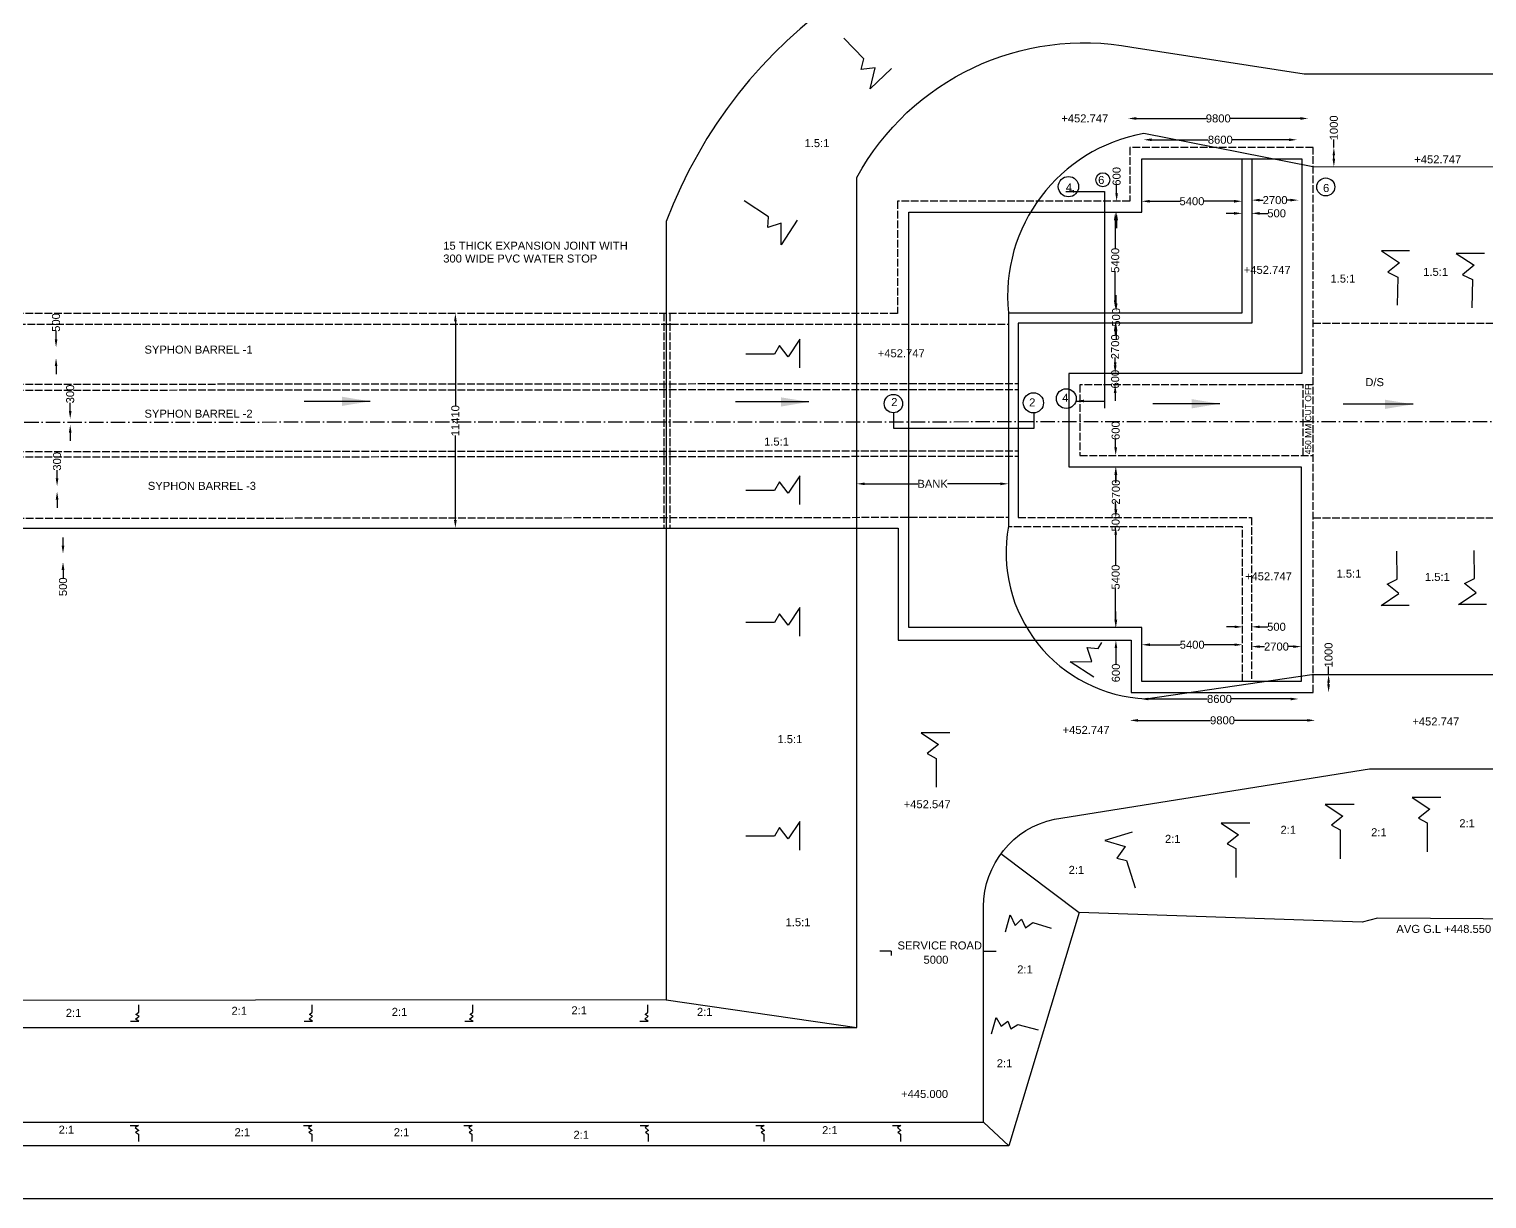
# Model space of a CAD drawing. Header units: millimetres. Extents: x 5124 to 2118060, y 2311 to 45645147.
# Drawn here: x 2090553 to 2108764, y 45621787 to 45636395 of the extents above; entities that cross this region are included whole.
import ezdxf

# ---------------------------------------------------------------- set-up
doc = ezdxf.new("R2010")
doc.units = ezdxf.units.MM
doc.header["$MEASUREMENT"] = 0
doc.linetypes.add('ACAD_ISO02W100', pattern=[15, 12, -3])
doc.linetypes.add('ACAD_ISO10W100', pattern=[18, 12, -3, 0, -3])
for name, color, linetype in [('DIMENSIONS', 7, 'Continuous'), ('DRAWING', 2, 'Continuous'), ('TEXT', 7, 'Continuous')]:
    doc.layers.add(name, color=color, linetype=linetype)
doc.styles.get("Standard").update_dxf_attribs({"font": 'arial.ttf', "height": 100})
doc.dimstyles.get("Standard").update_dxf_attribs({"dimtxt": 100, "dimasz": 100, "dimexe": 0.18, "dimexo": 0.0625, "dimgap": 0.09, "dimtad": 0, "dimdec": 0, "dimzin": 0, "dimdsep": 46, "dimtxsty": 'Standard', "dimcen": 0.09, "dimse1": 1, "dimse2": 1, "dimadec": 0, "dimazin": 0, "dimtfac": 1, "dimtdec": 0, "dimtofl": 0, "dimtmove": 0, "dimatfit": 3, "dimfxl": 1, "dimtolj": 1, "dimtzin": 0, "dimarcsym": 0})

# ---------------------------------------------------------------- blocks, each defined once
blk = doc.blocks.new('*D152')
at = {"layer": 'Defpoints', "color": 0, "transparency": 16777216}
for p in [(2090889, 45632422), (2090889, 45632422), (2090889, 45632287)]:
    blk.add_point(p, dxfattribs=at)
at = {"layer": 'DIMENSIONS', "color": 0, "lineweight": -2, "transparency": 16777216}
for p, q in [((2090889, 45632522), (2090889, 45632622)), ((2090889, 45632187), (2090889, 45632087))]:
    blk.add_line(p, q, dxfattribs=at)
at = {"layer": 'DIMENSIONS', "color": 0, "transparency": 16777216}
for points in [[(2090873, 45632522), (2090906, 45632522), (2090889, 45632422)], [(2090873, 45632187), (2090906, 45632187), (2090889, 45632287)]]:
    blk.add_solid(points, dxfattribs=at)
at = {"layer": 'DIMENSIONS', "color": 0, "transparency": 16777216, "insert": (2090889, 45632732), "char_height": 100, "attachment_point": 5, "rotation": 90}
blk.add_mtext('\\A1;500', dxfattribs=at)
blk = doc.blocks.new('*D153')
at = {"layer": 'Defpoints', "color": 0, "transparency": 16777216}
for p in [(2090890, 45631528), (2090890, 45631454), (2091066, 45631528)]:
    blk.add_point(p, dxfattribs=at)
at = {"layer": 'DIMENSIONS', "color": 0, "lineweight": -2, "transparency": 16777216}
for p, q in [((2091066, 45631628), (2091066, 45631728)), ((2091066, 45631354), (2091066, 45631254))]:
    blk.add_line(p, q, dxfattribs=at)
at = {"layer": 'DIMENSIONS', "color": 0, "transparency": 16777216}
for points in [[(2091049, 45631628), (2091083, 45631628), (2091066, 45631528)], [(2091049, 45631354), (2091083, 45631354), (2091066, 45631454)]]:
    blk.add_solid(points, dxfattribs=at)
at = {"layer": 'DIMENSIONS', "color": 0, "transparency": 16777216, "insert": (2091066, 45631839), "char_height": 100, "attachment_point": 5, "rotation": 90}
blk.add_mtext('\\A1;300', dxfattribs=at)
blk = doc.blocks.new('*D154')
at = {"layer": 'Defpoints', "color": 0, "transparency": 16777216}
for p in [(2090902, 45630687), (2090902, 45630687), (2090902, 45630619)]:
    blk.add_point(p, dxfattribs=at)
at = {"layer": 'DIMENSIONS', "color": 0, "lineweight": -2, "transparency": 16777216}
for p, q in [((2090902, 45630787), (2090902, 45630887)), ((2090902, 45630519), (2090902, 45630419))]:
    blk.add_line(p, q, dxfattribs=at)
at = {"layer": 'DIMENSIONS', "color": 0, "transparency": 16777216}
for points in [[(2090885, 45630787), (2090919, 45630787), (2090902, 45630687)], [(2090885, 45630519), (2090919, 45630519), (2090902, 45630619)]]:
    blk.add_solid(points, dxfattribs=at)
at = {"layer": 'DIMENSIONS', "color": 0, "transparency": 16777216, "insert": (2090902, 45630998), "char_height": 100, "attachment_point": 5, "rotation": 90}
blk.add_mtext('\\A1;300', dxfattribs=at)
blk = doc.blocks.new('*D155')
at = {"layer": 'Defpoints', "color": 0, "transparency": 16777216}
for p in [(2090976, 45629846), (2090976, 45629742), (2090976, 45629742)]:
    blk.add_point(p, dxfattribs=at)
at = {"layer": 'DIMENSIONS', "color": 0, "lineweight": -2, "transparency": 16777216}
for p, q in [((2090976, 45629946), (2090976, 45630046)), ((2090976, 45629642), (2090976, 45629542))]:
    blk.add_line(p, q, dxfattribs=at)
at = {"layer": 'DIMENSIONS', "color": 0, "transparency": 16777216}
for points in [[(2090959, 45629946), (2090993, 45629946), (2090976, 45629846)], [(2090959, 45629642), (2090993, 45629642), (2090976, 45629742)]]:
    blk.add_solid(points, dxfattribs=at)
at = {"layer": 'DIMENSIONS', "color": 0, "transparency": 16777216, "insert": (2090976, 45629431), "char_height": 100, "attachment_point": 5, "rotation": 90}
blk.add_mtext('\\A1;500', dxfattribs=at)
blk = doc.blocks.new('*D159')
at = {"layer": 'Defpoints', "color": 0, "transparency": 16777216}
for p in [(2095878, 45632845), (2095894, 45632845), (2095894, 45630165)]:
    blk.add_point(p, dxfattribs=at)
at = {"layer": 'DIMENSIONS', "color": 0, "lineweight": -2, "transparency": 16777216}
for p, q in [((2095878, 45632745), (2095878, 45631689)), ((2095878, 45630265), (2095878, 45631322))]:
    blk.add_line(p, q, dxfattribs=at)
at = {"layer": 'DIMENSIONS', "color": 0, "transparency": 16777216}
for points in [[(2095861, 45632745), (2095895, 45632745), (2095878, 45632845)], [(2095861, 45630265), (2095895, 45630265), (2095878, 45630165)]]:
    blk.add_solid(points, dxfattribs=at)
at = {"layer": 'DIMENSIONS', "color": 0, "transparency": 16777216, "insert": (2095878, 45631505), "char_height": 100, "attachment_point": 5, "rotation": 90}
blk.add_mtext('\\A1;11410', dxfattribs=at)
blk = doc.blocks.new('*D183')
at = {"layer": 'Defpoints', "color": 0, "transparency": 16777216}
for p in [(2104454, 45628707), (2105712, 45628707), (2105712, 45628707)]:
    blk.add_point(p, dxfattribs=at)
at = {"layer": 'DIMENSIONS', "color": 0, "lineweight": -2, "transparency": 16777216}
for p, q in [((2104554, 45628707), (2104934, 45628707)), ((2105612, 45628707), (2105232, 45628707))]:
    blk.add_line(p, q, dxfattribs=at)
at = {"layer": 'DIMENSIONS', "color": 0, "transparency": 16777216}
for points in [[(2104554, 45628724), (2104554, 45628691), (2104454, 45628707)], [(2105612, 45628724), (2105612, 45628691), (2105712, 45628707)]]:
    blk.add_solid(points, dxfattribs=at)
at = {"layer": 'DIMENSIONS', "color": 0, "transparency": 16777216, "insert": (2105083, 45628707), "char_height": 100, "attachment_point": 5}
blk.add_mtext('\\A1;5400', dxfattribs=at)
blk = doc.blocks.new('*D184')
at = {"layer": 'Defpoints', "color": 0, "transparency": 16777216}
for p in [(2105712, 45628931), (2105826, 45628931), (2105826, 45628931)]:
    blk.add_point(p, dxfattribs=at)
at = {"layer": 'DIMENSIONS', "color": 0, "lineweight": -2, "transparency": 16777216}
for p, q in [((2105612, 45628931), (2105512, 45628931)), ((2105926, 45628931), (2106026, 45628931))]:
    blk.add_line(p, q, dxfattribs=at)
at = {"layer": 'DIMENSIONS', "color": 0, "transparency": 16777216}
for points in [[(2105612, 45628947), (2105612, 45628914), (2105712, 45628931)], [(2105926, 45628947), (2105926, 45628914), (2105826, 45628931)]]:
    blk.add_solid(points, dxfattribs=at)
at = {"layer": 'DIMENSIONS', "color": 0, "transparency": 16777216, "insert": (2106136, 45628931), "char_height": 100, "attachment_point": 5}
blk.add_mtext('\\A1;500', dxfattribs=at)
blk = doc.blocks.new('*D185')
at = {"layer": 'Defpoints', "color": 0, "transparency": 16777216}
for p in [(2105826, 45628707), (2106446, 45628707), (2106446, 45628684)]:
    blk.add_point(p, dxfattribs=at)
at = {"layer": 'DIMENSIONS', "color": 0, "lineweight": -2, "transparency": 16777216}
for p, q in [((2105926, 45628684), (2105986, 45628684)), ((2106346, 45628684), (2106286, 45628684))]:
    blk.add_line(p, q, dxfattribs=at)
at = {"layer": 'DIMENSIONS', "color": 0, "transparency": 16777216}
for points in [[(2105926, 45628700), (2105926, 45628667), (2105826, 45628684)], [(2106346, 45628700), (2106346, 45628667), (2106446, 45628684)]]:
    blk.add_solid(points, dxfattribs=at)
at = {"layer": 'DIMENSIONS', "color": 0, "transparency": 16777216, "insert": (2106136, 45628684), "char_height": 100, "attachment_point": 5}
blk.add_mtext('\\A1;2700', dxfattribs=at)
blk = doc.blocks.new('*D186')
at = {"layer": 'Defpoints', "color": 0, "transparency": 16777216}
for p in [(2104437, 45627974), (2106412, 45628030), (2106412, 45627974)]:
    blk.add_point(p, dxfattribs=at)
at = {"layer": 'DIMENSIONS', "color": 0, "lineweight": -2, "transparency": 16777216}
for p, q in [((2104537, 45628030), (2105275, 45628030)), ((2106312, 45628030), (2105574, 45628030))]:
    blk.add_line(p, q, dxfattribs=at)
at = {"layer": 'DIMENSIONS', "color": 0, "transparency": 16777216}
for points in [[(2104537, 45628046), (2104537, 45628013), (2104437, 45628030)], [(2106312, 45628046), (2106312, 45628013), (2106412, 45628030)]]:
    blk.add_solid(points, dxfattribs=at)
at = {"layer": 'DIMENSIONS', "color": 0, "transparency": 16777216, "insert": (2105424, 45628030), "char_height": 100, "attachment_point": 5}
blk.add_mtext('\\A1;8600', dxfattribs=at)
blk = doc.blocks.new('*D187')
at = {"layer": 'Defpoints', "color": 0, "transparency": 16777216}
for p in [(2104305, 45627803), (2106620, 45627803), (2106620, 45627763)]:
    blk.add_point(p, dxfattribs=at)
at = {"layer": 'DIMENSIONS', "color": 0, "lineweight": -2, "transparency": 16777216}
for p, q in [((2104405, 45627763), (2105313, 45627763)), ((2106520, 45627763), (2105611, 45627763))]:
    blk.add_line(p, q, dxfattribs=at)
at = {"layer": 'DIMENSIONS', "color": 0, "transparency": 16777216}
for points in [[(2104405, 45627779), (2104405, 45627746), (2104305, 45627763)], [(2106520, 45627779), (2106520, 45627746), (2106620, 45627763)]]:
    blk.add_solid(points, dxfattribs=at)
at = {"layer": 'DIMENSIONS', "color": 0, "transparency": 16777216, "insert": (2105462, 45627763), "char_height": 100, "attachment_point": 5}
blk.add_mtext('\\A1;9800', dxfattribs=at)
blk = doc.blocks.new('*D188')
at = {"layer": 'Defpoints', "color": 0, "transparency": 16777216}
for p in [(2106560, 45628335), (2106787, 45628335), (2106593, 45628112)]:
    blk.add_point(p, dxfattribs=at)
at = {"layer": 'DIMENSIONS', "color": 0, "lineweight": -2, "transparency": 16777216}
for p, q in [((2106787, 45628335), (2106787, 45628435)), ((2106787, 45628212), (2106787, 45628235))]:
    blk.add_line(p, q, dxfattribs=at)
at = {"layer": 'DIMENSIONS', "color": 0, "transparency": 16777216}
for points in [[(2106771, 45628235), (2106804, 45628235), (2106787, 45628335)], [(2106771, 45628212), (2106804, 45628212), (2106787, 45628112)]]:
    blk.add_solid(points, dxfattribs=at)
at = {"layer": 'DIMENSIONS', "color": 0, "transparency": 16777216, "insert": (2106787, 45628579), "char_height": 100, "attachment_point": 5, "rotation": 90}
blk.add_mtext('\\A1;1000', dxfattribs=at)
blk = doc.blocks.new('*D189')
at = {"layer": 'Defpoints', "color": 0, "transparency": 16777216}
for p in [(2104130, 45628922), (2104130, 45628922), (2104130, 45628765)]:
    blk.add_point(p, dxfattribs=at)
at = {"layer": 'DIMENSIONS', "color": 0, "lineweight": -2, "transparency": 16777216}
for p, q in [((2104130, 45629022), (2104130, 45629122)), ((2104130, 45628665), (2104130, 45628465))]:
    blk.add_line(p, q, dxfattribs=at)
at = {"layer": 'DIMENSIONS', "color": 0, "transparency": 16777216}
for points in [[(2104114, 45629022), (2104147, 45629022), (2104130, 45628922)], [(2104114, 45628665), (2104147, 45628665), (2104130, 45628765)]]:
    blk.add_solid(points, dxfattribs=at)
at = {"layer": 'DIMENSIONS', "color": 0, "transparency": 16777216, "insert": (2104130, 45628355), "char_height": 100, "attachment_point": 5, "rotation": 90}
blk.add_mtext('\\A1;600', dxfattribs=at)
blk = doc.blocks.new('*D190')
at = {"layer": 'Defpoints', "color": 0, "transparency": 16777216}
for p in [(2104127, 45630181), (2104130, 45630181), (2104130, 45628922)]:
    blk.add_point(p, dxfattribs=at)
at = {"layer": 'DIMENSIONS', "color": 0, "lineweight": -2, "transparency": 16777216}
for p, q in [((2104127, 45630081), (2104127, 45629701)), ((2104127, 45629022), (2104127, 45629402))]:
    blk.add_line(p, q, dxfattribs=at)
at = {"layer": 'DIMENSIONS', "color": 0, "transparency": 16777216}
for points in [[(2104111, 45630081), (2104144, 45630081), (2104127, 45630181)], [(2104111, 45629022), (2104144, 45629022), (2104127, 45628922)]]:
    blk.add_solid(points, dxfattribs=at)
at = {"layer": 'DIMENSIONS', "color": 0, "transparency": 16777216, "insert": (2104127, 45629552), "char_height": 100, "attachment_point": 5, "rotation": 90}
blk.add_mtext('\\A1;5400', dxfattribs=at)
blk = doc.blocks.new('*D191')
at = {"layer": 'Defpoints', "color": 0, "transparency": 16777216}
for p in [(2104127, 45630298), (2104127, 45630298), (2104127, 45630181)]:
    blk.add_point(p, dxfattribs=at)
at = {"layer": 'DIMENSIONS', "color": 0, "lineweight": -2, "transparency": 16777216}
for p, q in [((2104127, 45630398), (2104127, 45630498)), ((2104127, 45630081), (2104127, 45629981))]:
    blk.add_line(p, q, dxfattribs=at)
at = {"layer": 'DIMENSIONS', "color": 0, "transparency": 16777216}
for points in [[(2104111, 45630398), (2104144, 45630398), (2104127, 45630298)], [(2104111, 45630081), (2104144, 45630081), (2104127, 45630181)]]:
    blk.add_solid(points, dxfattribs=at)
at = {"layer": 'DIMENSIONS', "color": 0, "transparency": 16777216, "insert": (2104127, 45630239), "char_height": 100, "attachment_point": 5, "rotation": 90}
blk.add_mtext('\\A1;500', dxfattribs=at)
blk = doc.blocks.new('*D192')
at = {"layer": 'Defpoints', "color": 0, "transparency": 16777216}
for p in [(2104127, 45630928), (2104130, 45630928), (2104127, 45630298)]:
    blk.add_point(p, dxfattribs=at)
at = {"layer": 'DIMENSIONS', "color": 0, "lineweight": -2, "transparency": 16777216}
for p, q in [((2104130, 45630828), (2104130, 45630763)), ((2104130, 45630398), (2104130, 45630463))]:
    blk.add_line(p, q, dxfattribs=at)
at = {"layer": 'DIMENSIONS', "color": 0, "transparency": 16777216}
for points in [[(2104114, 45630828), (2104147, 45630828), (2104130, 45630928)], [(2104114, 45630398), (2104147, 45630398), (2104130, 45630298)]]:
    blk.add_solid(points, dxfattribs=at)
at = {"layer": 'DIMENSIONS', "color": 0, "transparency": 16777216, "insert": (2104130, 45630613), "char_height": 100, "attachment_point": 5, "rotation": 90}
blk.add_mtext('\\A1;2700', dxfattribs=at)
blk = doc.blocks.new('*D193')
at = {"layer": 'Defpoints', "color": 0, "transparency": 16777216}
for p in [(2104127, 45631071), (2104127, 45631071), (2104127, 45630928)]:
    blk.add_point(p, dxfattribs=at)
at = {"layer": 'DIMENSIONS', "color": 0, "lineweight": -2, "transparency": 16777216}
for p, q in [((2104127, 45631171), (2104127, 45631271)), ((2104127, 45630828), (2104127, 45630728))]:
    blk.add_line(p, q, dxfattribs=at)
at = {"layer": 'DIMENSIONS', "color": 0, "transparency": 16777216}
for points in [[(2104111, 45631171), (2104144, 45631171), (2104127, 45631071)], [(2104111, 45630828), (2104144, 45630828), (2104127, 45630928)]]:
    blk.add_solid(points, dxfattribs=at)
at = {"layer": 'DIMENSIONS', "color": 0, "transparency": 16777216, "insert": (2104127, 45631382), "char_height": 100, "attachment_point": 5, "rotation": 90}
blk.add_mtext('\\A1;600', dxfattribs=at)
blk = doc.blocks.new('*D194')
at = {"layer": 'Defpoints', "color": 0, "transparency": 16777216}
for p in [(2104121, 45632095), (2104127, 45632095), (2104127, 45631953)]:
    blk.add_point(p, dxfattribs=at)
at = {"layer": 'DIMENSIONS', "color": 0, "lineweight": -2, "transparency": 16777216}
for p, q in [((2104121, 45632195), (2104121, 45632295)), ((2104121, 45631853), (2104121, 45631753))]:
    blk.add_line(p, q, dxfattribs=at)
at = {"layer": 'DIMENSIONS', "color": 0, "transparency": 16777216}
for points in [[(2104104, 45632195), (2104138, 45632195), (2104121, 45632095)], [(2104104, 45631853), (2104138, 45631853), (2104121, 45631953)]]:
    blk.add_solid(points, dxfattribs=at)
at = {"layer": 'DIMENSIONS', "color": 0, "transparency": 16777216, "insert": (2104121, 45632024), "char_height": 100, "attachment_point": 5, "rotation": 90}
blk.add_mtext('\\A1;600', dxfattribs=at)
blk = doc.blocks.new('*D195')
at = {"layer": 'Defpoints', "color": 0, "transparency": 16777216}
for p in [(2104121, 45632722), (2104127, 45632722), (2104127, 45632135)]:
    blk.add_point(p, dxfattribs=at)
at = {"layer": 'DIMENSIONS', "color": 0, "lineweight": -2, "transparency": 16777216}
for p, q in [((2104121, 45632622), (2104121, 45632578)), ((2104121, 45632235), (2104121, 45632278))]:
    blk.add_line(p, q, dxfattribs=at)
at = {"layer": 'DIMENSIONS', "color": 0, "transparency": 16777216}
for points in [[(2104104, 45632622), (2104138, 45632622), (2104121, 45632722)], [(2104104, 45632235), (2104138, 45632235), (2104121, 45632135)]]:
    blk.add_solid(points, dxfattribs=at)
at = {"layer": 'DIMENSIONS', "color": 0, "transparency": 16777216, "insert": (2104121, 45632428), "char_height": 100, "attachment_point": 5, "rotation": 90}
blk.add_mtext('\\A1;2700', dxfattribs=at)
blk = doc.blocks.new('*D196')
at = {"layer": 'Defpoints', "color": 0, "transparency": 16777216}
for p in [(2104096, 45632872), (2104133, 45632872), (2104121, 45632722)]:
    blk.add_point(p, dxfattribs=at)
at = {"layer": 'DIMENSIONS', "color": 0, "lineweight": -2, "transparency": 16777216}
for p, q in [((2104133, 45632972), (2104133, 45633072)), ((2104133, 45632622), (2104133, 45632522))]:
    blk.add_line(p, q, dxfattribs=at)
at = {"layer": 'DIMENSIONS', "color": 0, "transparency": 16777216}
for points in [[(2104117, 45632972), (2104150, 45632972), (2104133, 45632872)], [(2104117, 45632622), (2104150, 45632622), (2104133, 45632722)]]:
    blk.add_solid(points, dxfattribs=at)
at = {"layer": 'DIMENSIONS', "color": 0, "transparency": 16777216, "insert": (2104133, 45632797), "char_height": 100, "attachment_point": 5, "rotation": 90}
blk.add_mtext('\\A1;500', dxfattribs=at)
blk = doc.blocks.new('*D197')
at = {"layer": 'Defpoints', "color": 0, "transparency": 16777216}
for p in [(2104122, 45634109), (2104139, 45634109), (2104139, 45632907)]:
    blk.add_point(p, dxfattribs=at)
at = {"layer": 'DIMENSIONS', "color": 0, "lineweight": -2, "transparency": 16777216}
for p, q in [((2104122, 45634009), (2104122, 45633657)), ((2104122, 45633007), (2104122, 45633359))]:
    blk.add_line(p, q, dxfattribs=at)
at = {"layer": 'DIMENSIONS', "color": 0, "transparency": 16777216}
for points in [[(2104105, 45634009), (2104138, 45634009), (2104122, 45634109)], [(2104105, 45633007), (2104138, 45633007), (2104122, 45632907)]]:
    blk.add_solid(points, dxfattribs=at)
at = {"layer": 'DIMENSIONS', "color": 0, "transparency": 16777216, "insert": (2104122, 45633508), "char_height": 100, "attachment_point": 5, "rotation": 90}
blk.add_mtext('\\A1;5400', dxfattribs=at)
blk = doc.blocks.new('*D198')
at = {"layer": 'Defpoints', "color": 0, "transparency": 16777216}
for p in [(2104139, 45634246), (2104139, 45634246), (2104139, 45634109)]:
    blk.add_point(p, dxfattribs=at)
at = {"layer": 'DIMENSIONS', "color": 0, "lineweight": -2, "transparency": 16777216}
for p, q in [((2104139, 45634346), (2104139, 45634446)), ((2104139, 45634009), (2104139, 45633909))]:
    blk.add_line(p, q, dxfattribs=at)
at = {"layer": 'DIMENSIONS', "color": 0, "transparency": 16777216}
for points in [[(2104123, 45634346), (2104156, 45634346), (2104139, 45634246)], [(2104123, 45634009), (2104156, 45634009), (2104139, 45634109)]]:
    blk.add_solid(points, dxfattribs=at)
at = {"layer": 'DIMENSIONS', "color": 0, "transparency": 16777216, "insert": (2104139, 45634557), "char_height": 100, "attachment_point": 5, "rotation": 90}
blk.add_mtext('\\A1;600', dxfattribs=at)
blk = doc.blocks.new('*D199')
at = {"layer": 'Defpoints', "color": 0, "transparency": 16777216}
for p in [(2104453, 45634246), (2105707, 45634246), (2105707, 45634246)]:
    blk.add_point(p, dxfattribs=at)
at = {"layer": 'DIMENSIONS', "color": 0, "lineweight": -2, "transparency": 16777216}
for p, q in [((2104553, 45634246), (2104931, 45634246)), ((2105607, 45634246), (2105229, 45634246))]:
    blk.add_line(p, q, dxfattribs=at)
at = {"layer": 'DIMENSIONS', "color": 0, "transparency": 16777216}
for points in [[(2104553, 45634263), (2104553, 45634229), (2104453, 45634246)], [(2105607, 45634263), (2105607, 45634229), (2105707, 45634246)]]:
    blk.add_solid(points, dxfattribs=at)
at = {"layer": 'DIMENSIONS', "color": 0, "transparency": 16777216, "insert": (2105080, 45634246), "char_height": 100, "attachment_point": 5}
blk.add_mtext('\\A1;5400', dxfattribs=at)
blk = doc.blocks.new('*D200')
at = {"layer": 'Defpoints', "color": 0, "transparency": 16777216}
for p in [(2105827, 45634282), (2106410, 45634282), (2106410, 45634260)]:
    blk.add_point(p, dxfattribs=at)
at = {"layer": 'DIMENSIONS', "color": 0, "lineweight": -2, "transparency": 16777216}
for p, q in [((2105927, 45634260), (2105969, 45634260)), ((2106310, 45634260), (2106269, 45634260))]:
    blk.add_line(p, q, dxfattribs=at)
at = {"layer": 'DIMENSIONS', "color": 0, "transparency": 16777216}
for points in [[(2105927, 45634277), (2105927, 45634244), (2105827, 45634260)], [(2106310, 45634277), (2106310, 45634244), (2106410, 45634260)]]:
    blk.add_solid(points, dxfattribs=at)
at = {"layer": 'DIMENSIONS', "color": 0, "transparency": 16777216, "insert": (2106119, 45634260), "char_height": 100, "attachment_point": 5}
blk.add_mtext('\\A1;2700', dxfattribs=at)
blk = doc.blocks.new('*D201')
at = {"layer": 'Defpoints', "color": 0, "transparency": 16777216}
for p in [(2105707, 45634095), (2105827, 45634095), (2105827, 45634095)]:
    blk.add_point(p, dxfattribs=at)
at = {"layer": 'DIMENSIONS', "color": 0, "lineweight": -2, "transparency": 16777216}
for p, q in [((2105607, 45634095), (2105507, 45634095)), ((2105927, 45634095), (2106027, 45634095))]:
    blk.add_line(p, q, dxfattribs=at)
at = {"layer": 'DIMENSIONS', "color": 0, "transparency": 16777216}
for points in [[(2105607, 45634112), (2105607, 45634078), (2105707, 45634095)], [(2105927, 45634112), (2105927, 45634078), (2105827, 45634095)]]:
    blk.add_solid(points, dxfattribs=at)
at = {"layer": 'DIMENSIONS', "color": 0, "transparency": 16777216, "insert": (2106138, 45634095), "char_height": 100, "attachment_point": 5}
blk.add_mtext('\\A1;500', dxfattribs=at)
blk = doc.blocks.new('*D202')
at = {"layer": 'Defpoints', "color": 0, "transparency": 16777216}
for p in [(2104285, 45635233), (2106533, 45635280), (2106533, 45635233)]:
    blk.add_point(p, dxfattribs=at)
at = {"layer": 'DIMENSIONS', "color": 0, "lineweight": -2, "transparency": 16777216}
for p, q in [((2104385, 45635280), (2105260, 45635280)), ((2106433, 45635280), (2105558, 45635280))]:
    blk.add_line(p, q, dxfattribs=at)
at = {"layer": 'DIMENSIONS', "color": 0, "transparency": 16777216}
for points in [[(2104385, 45635297), (2104385, 45635263), (2104285, 45635280)], [(2106433, 45635297), (2106433, 45635263), (2106533, 45635280)]]:
    blk.add_solid(points, dxfattribs=at)
at = {"layer": 'DIMENSIONS', "color": 0, "transparency": 16777216, "insert": (2105409, 45635280), "char_height": 100, "attachment_point": 5}
blk.add_mtext('\\A1;9800', dxfattribs=at)
blk = doc.blocks.new('*D203')
at = {"layer": 'Defpoints', "color": 0, "transparency": 16777216}
for p in [(2104476, 45635027), (2106391, 45635027), (2104476, 45635014)]:
    blk.add_point(p, dxfattribs=at)
at = {"layer": 'DIMENSIONS', "color": 0, "lineweight": -2, "transparency": 16777216}
for p, q in [((2104576, 45635014), (2105284, 45635014)), ((2106291, 45635014), (2105583, 45635014))]:
    blk.add_line(p, q, dxfattribs=at)
at = {"layer": 'DIMENSIONS', "color": 0, "transparency": 16777216}
for points in [[(2104576, 45635031), (2104576, 45634997), (2104476, 45635014)], [(2106291, 45635031), (2106291, 45634997), (2106391, 45635014)]]:
    blk.add_solid(points, dxfattribs=at)
at = {"layer": 'DIMENSIONS', "color": 0, "transparency": 16777216, "insert": (2105434, 45635014), "char_height": 100, "attachment_point": 5}
blk.add_mtext('\\A1;8600', dxfattribs=at)
blk = doc.blocks.new('*D204')
at = {"layer": 'Defpoints', "color": 0, "transparency": 16777216}
for p in [(2106592, 45634918), (2106853, 45634918), (2106592, 45634676)]:
    blk.add_point(p, dxfattribs=at)
at = {"layer": 'DIMENSIONS', "color": 0, "lineweight": -2, "transparency": 16777216}
for p, q in [((2106853, 45634918), (2106853, 45635018)), ((2106853, 45634776), (2106853, 45634818))]:
    blk.add_line(p, q, dxfattribs=at)
at = {"layer": 'DIMENSIONS', "color": 0, "transparency": 16777216}
for points in [[(2106836, 45634818), (2106869, 45634818), (2106853, 45634918)], [(2106836, 45634776), (2106869, 45634776), (2106853, 45634676)]]:
    blk.add_solid(points, dxfattribs=at)
at = {"layer": 'DIMENSIONS', "color": 0, "transparency": 16777216, "insert": (2106853, 45635163), "char_height": 100, "attachment_point": 5, "rotation": 90}
blk.add_mtext('\\A1;1000', dxfattribs=at)
blk = doc.blocks.new('*D219')
at = {"layer": 'Defpoints', "color": 0, "transparency": 16777216}
for p in [(2100893, 45630720), (2102787, 45630720), (2102787, 45630717)]:
    blk.add_point(p, dxfattribs=at)
at = {"layer": 'DIMENSIONS', "color": 0, "lineweight": -2, "transparency": 16777216}
for p, q in [((2100993, 45630717), (2101655, 45630717)), ((2102687, 45630717), (2102025, 45630717))]:
    blk.add_line(p, q, dxfattribs=at)
at = {"layer": 'DIMENSIONS', "color": 0, "transparency": 16777216}
for points in [[(2100993, 45630734), (2100993, 45630700), (2100893, 45630717)], [(2102687, 45630734), (2102687, 45630700), (2102787, 45630717)]]:
    blk.add_solid(points, dxfattribs=at)
at = {"layer": 'DIMENSIONS', "color": 0, "transparency": 16777216, "insert": (2101840, 45630717), "char_height": 100, "attachment_point": 5}
blk.add_mtext('\\A1;BANK', dxfattribs=at)

msp = doc.modelspace()

# ---------------------------------------------------------------- linework, layer by layer
at = {"layer": 'DIMENSIONS', "color": 0}
for points in [[(2101351, 45631603.9), (2101351, 45631412.5), (2103110, 45631412.5), (2103110.8, 45631602.7)], [(2101321.5, 45624880.3), (2101180.5, 45624880.3)], [(2101321.5, 45624880.3), (2101321.5, 45624827.4)], [(2102476.7, 45624882.2), (2102635.8, 45624882.2)]]:
    msp.add_lwpolyline(points, dxfattribs=at)
for centre, radius in [((2103537.1, 45634428.7), 127), ((2103966.5, 45634514.1), 87.6), ((2106751.4, 45634424.8), 112.2), ((2101351, 45631718.9), 115), ((2103099, 45631728.2), 126.1), ((2103510.3, 45631781.2), 123.8)]:
    msp.add_circle(centre, radius, dxfattribs=at)
at = {"layer": 'DRAWING', "color": 0}
for points in [[(2109379.1, 45631295.5), (2109379.1, 45621786.9), (2060269.2, 45621786.9), (2060269.2, 45638175.8), (2109379.1, 45638175.8), (2109379.1, 45631752.1)], [(2101325.2, 45635904.1), (2101061.3, 45635648.4), (2101121.2, 45635912.3), (2100948.2, 45635893.1), (2100982, 45636023.3), (2100729.4, 45636284.1)], [(2102787.3, 45632853.3), (2105706.9, 45632853.3), (2105706.9, 45634774), (2106452.8, 45634774), (2106452.8, 45632095.3), (2103541.9, 45632095.3), (2103541.9, 45630928), (2106446.5, 45630928), (2106446.5, 45628246.1), (2104453.8, 45628246.1), (2104453.8, 45628922), (2101545, 45628922), (2101545, 45634108.8), (2104453.1, 45634108.8), (2104453.1, 45634774), (2105706.9, 45634774)], [(2105827.3, 45634774), (2105827.3, 45632722), (2102910, 45632722), (2102910, 45630297.6)], [(2100149.2, 45634010), (2099946.8, 45633703.2), (2099948.2, 45633973.9), (2099783.5, 45633917.6), (2099788.3, 45634052.2), (2099485.2, 45634252)], [(2107799, 45633625.5), (2107447.6, 45633625.5), (2107672, 45633477.9), (2107526.5, 45633359.8), (2107650.2, 45633299.1), (2107643.6, 45632948)], [(2108733.7, 45633593.8), (2108382.4, 45633593.8), (2108606.8, 45633446.2), (2108461.2, 45633328.1), (2108584.9, 45633267.3), (2108578.4, 45632916.3)], [(2100181.8, 45632164.8), (2100181.8, 45632523.4), (2100036.2, 45632304.8), (2099925.9, 45632446.1), (2099865.1, 45632337.7), (2099504.7, 45632337.7)], [(2100181.8, 45630458.8), (2100181.8, 45630817.4), (2100036.2, 45630598.8), (2099925.9, 45630740.1), (2099865.1, 45630631.7), (2099504.7, 45630631.7)], [(2063843.5, 45628067.8), (2066106.9, 45628067.8), (2066106.9, 45628749.3), (2070058.4, 45628749.3), (2070058.4, 45630165.1), (2101408.1, 45630165.1), (2101408.1, 45628765.2), (2104318.7, 45628765.2), (2104318.7, 45628111.6), (2106593.1, 45628111.6)], [(2107793.3, 45629197.8), (2107441.9, 45629197.8), (2107666.3, 45629345.4), (2107520.7, 45629463.5), (2107644.5, 45629524.3), (2107637.9, 45629875.3)], [(2108759.7, 45629207.9), (2108408.3, 45629207.9), (2108632.7, 45629355.5), (2108487.1, 45629473.6), (2108610.9, 45629534.3), (2108604.3, 45629885.4)], [(2100181.8, 45628813.8), (2100181.8, 45629172.3), (2100036.2, 45628953.7), (2099925.9, 45629095.1), (2099865.1, 45628986.6), (2099504.7, 45628986.6)], [(2103855.4, 45628303.1), (2103559.7, 45628492.9), (2103828.3, 45628495.9), (2103769.6, 45628674), (2103906.5, 45628658.3), (2103953, 45628733.7)], [(2102055.3, 45627605.2), (2101696.8, 45627605.2), (2101915.4, 45627459.6), (2101774, 45627349.4), (2101882.5, 45627288.5), (2101882.5, 45626928.2)], [(2107104.8, 45626710.6), (2106746.2, 45626710.6), (2106964.9, 45626565), (2106823.5, 45626454.8), (2106932, 45626393.9), (2106932, 45626033.6)], [(2108189.8, 45626799.1), (2107831.3, 45626799.1), (2108049.9, 45626653.5), (2107908.5, 45626543.3), (2108017, 45626482.4), (2108017, 45626122)], [(2100181.8, 45626142.5), (2100181.8, 45626501.1), (2100036.2, 45626282.5), (2099925.9, 45626423.9), (2099865.1, 45626315.4), (2099504.7, 45626315.4)], [(2105802.6, 45626478.1), (2105444, 45626478.1), (2105662.6, 45626332.4), (2105521.3, 45626222.2), (2105629.8, 45626161.3), (2105629.8, 45625801)], [(2104334.2, 45626368), (2103991.9, 45626261.4), (2104243.9, 45626187.3), (2104141.6, 45626040.1), (2104263.3, 45626014.2), (2104370.4, 45625670.1)], [(2102694.1, 45626098.1), (2103670.4, 45625363.5)], [(2109379.1, 45625280.8), (2107397.2, 45625293.9), (2107206.2, 45625242.9), (2103670.4, 45625363.5), (2102792, 45622448.3), (2068561.6, 45622448.3), (2067701, 45625328.2), (2060269.2, 45625252.6)], [(2102750.3, 45625121.4), (2102809.5, 45625335), (2102870.6, 45625199.6), (2102950.8, 45625277.8), (2102998.5, 45625172.9), (2103092, 45625239.7), (2103321.1, 45625169.1)], [(2098512.4, 45624270.5), (2072846.7, 45624252.2)], [(2091819.9, 45624006.1), (2091924.3, 45624006.1), (2091881.8, 45624031.9), (2091926.1, 45624067.9), (2091886.4, 45624091), (2091921.5, 45624117.8), (2091921.5, 45624209.1)], [(2093988.4, 45624006.1), (2094092.8, 45624006.1), (2094050.3, 45624031.9), (2094094.7, 45624067.9), (2094054.9, 45624091), (2094090, 45624117.8), (2094090, 45624209.1)], [(2095994.4, 45624006.1), (2096098.8, 45624006.1), (2096056.3, 45624031.9), (2096100.6, 45624067.9), (2096060.9, 45624091), (2096096, 45624117.8), (2096096, 45624209.1)], [(2098181.4, 45624006.1), (2098285.8, 45624006.1), (2098243.3, 45624031.9), (2098287.6, 45624067.9), (2098247.9, 45624091), (2098283, 45624117.8), (2098283, 45624209.1)], [(2102577, 45623848.6), (2102635.8, 45624053.3), (2102698.5, 45623941.5), (2102780, 45624005.9), (2102816.1, 45623911.2), (2102905.3, 45623966.1), (2103159.5, 45623897.9)], [(2091815.6, 45622704.3), (2091920, 45622704.3), (2091877.5, 45622678.5), (2091921.9, 45622642.5), (2091882.2, 45622619.4), (2091917.3, 45622592.6), (2091917.3, 45622501.3)], [(2093982.2, 45622704.3), (2094086.6, 45622704.3), (2094044.1, 45622678.5), (2094088.4, 45622642.5), (2094048.7, 45622619.4), (2094083.8, 45622592.6), (2094083.8, 45622501.3)], [(2095982.5, 45622704.3), (2096086.9, 45622704.3), (2096044.4, 45622678.5), (2096088.7, 45622642.5), (2096049, 45622619.4), (2096084.1, 45622592.6), (2096084.1, 45622501.3)], [(2098185.3, 45622704.3), (2098289.7, 45622704.3), (2098247.2, 45622678.5), (2098291.6, 45622642.5), (2098251.8, 45622619.4), (2098286.9, 45622592.6), (2098286.9, 45622501.3)], [(2099631.7, 45622704.3), (2099736.1, 45622704.3), (2099693.6, 45622678.5), (2099737.9, 45622642.5), (2099698.2, 45622619.4), (2099733.3, 45622592.6), (2099733.3, 45622501.3)], [(2101338.3, 45622704.3), (2101442.7, 45622704.3), (2101400.2, 45622678.5), (2101444.5, 45622642.5), (2101404.8, 45622619.4), (2101439.9, 45622592.6), (2101439.9, 45622501.3)], [(2102476.7, 45622746.4), (2102792, 45622448.3)]]:
    msp.add_lwpolyline(points, dxfattribs=at)
for points in [[(2109379.1, 45637704.3), (2106555.1, 45637709), (2104124.7, 45637885.9, 0.3106401), (2098512.4, 45633994.4), (2098512.4, 45624270.5), (2100893.1, 45623928)], [(2070477.2, 45623928), (2100893.1, 45623928), (2100893.1, 45634544.5, -0.3245079), (2104327.5, 45636169.6), (2106483.7, 45635837.8), (2109379.1, 45635837.8)], [(2109379.1, 45634671), (2106591.8, 45634676.2), (2104479, 45635092.4, 0.3918858), (2102787.3, 45632853.3), (2102787.3, 45630186.9, 0.4545468), (2104502, 45628031.8), (2106578, 45628337.6), (2109379.1, 45628337.6)], [(2060269.2, 45627123), (2064085.3, 45627123), (2067569.5, 45626706, -0.3521787), (2068892, 45625354.3), (2068892, 45622746.4), (2102476.7, 45622746.4), (2102476.7, 45625436.7, -0.3544721), (2103361.3, 45626527.7), (2107296.2, 45627157.4), (2109379.1, 45627157.4)]]:
    msp.add_lwpolyline(points, format="xyb", dxfattribs=at)
at = {"layer": 'DRAWING', "color": 0, "linetype": 'ACAD_ISO02W100', "ltscale": 8}
for points in [[(2106593.1, 45628111.6), (2106593.1, 45634918), (2104305.8, 45634918), (2104305.8, 45634246.2), (2101401.5, 45634246.2), (2101401.5, 45632845.2), (2070057.7, 45632845.2), (2070057.7, 45634239.7), (2066112.6, 45634239.7), (2066112.6, 45634899), (2063843.5, 45634892.1)], [(2098480.6, 45632845.2), (2098480.6, 45630165.1)], [(2098555.9, 45632845.2), (2098555.9, 45630165.1)], [(2069890.9, 45632710.1), (2102787.3, 45632710.1)], [(2106593.1, 45632724.2), (2109379.1, 45632724.2)], [(2068545.4, 45631946.5), (2102910, 45631970.8)], [(2106593.1, 45631953.1), (2103679.2, 45631953.1), (2103679.2, 45631071), (2106593.1, 45631071)], [(2106468.6, 45631071), (2106468.6, 45631953.1)], [(2068545.4, 45631872), (2102910, 45631896.2)], [(2068545.4, 45631105.4), (2102910, 45631129.7)], [(2068545.4, 45631037.6), (2102910, 45631061.8)], [(2064593.3, 45630256.1), (2102787.3, 45630300.7)], [(2102910, 45630297.6), (2105825.8, 45630297.6), (2105825.8, 45628246.1)], [(2106593.1, 45630292.7), (2109379.1, 45630292.7)], [(2105712.3, 45628246.1), (2105712.3, 45630181.3), (2102787.3, 45630181.3)]]:
    msp.add_lwpolyline(points, dxfattribs=at)
at = {"layer": 'DRAWING', "color": 0, "linetype": 'ACAD_ISO10W100', "ltscale": 15}
msp.add_lwpolyline([(2059971.2, 45631472.9), (2109569.1, 45631496.9)], dxfattribs=at)

# ---------------------------------------------------------------- texts
at = {"layer": 'TEXT', "color": 0}
for s, p in [('+452.747', (2103447.7, 45635230.9)), ('1.5:1', (2100240, 45634922.4)), ('+452.747', (2107857.4, 45634719.5)), ('6', (2103908.2, 45634462)), ('4', (2103504.9, 45634369.9)), ('6', (2106717.9, 45634361.7)), ('300 WIDE PVC WATER STOP ', (2095726.5, 45633480.6)), ('15 THICK EXPANSION JOINT WITH ', (2095726.5, 45633641.2)), ('+452.747', (2105727.2, 45633339.5)), ('1.5:1', (2107969.1, 45633314.2)), ('1.5:1', (2106810.9, 45633230.6)), ('SYPHON BARREL -1', (2091993.9, 45632343.5)), ('+452.747', (2101155.1, 45632297.5)), ('D/S ', (2107246.2, 45631937)), ('2', (2101323.1, 45631688.4)), ('2', (2103046.1, 45631684.3)), ('4', (2103459.5, 45631741.6)), ('SYPHON BARREL -2', (2091993.9, 45631543.5)), ('1.5:1', (2099734.6, 45631194.6)), ('SYPHON BARREL -3', (2092036, 45630641.7)), ('+452.747', (2105742.6, 45629512)), ('1.5:1', (2106886, 45629545.3)), ('1.5:1', (2107990.5, 45629504)), ('+452.747', (2107833.4, 45627698.7)), ('1.5:1', (2099901.6, 45627478.2)), ('+452.747', (2103464.2, 45627593.5)), ('+452.547', (2101478.8, 45626665.6)), ('2:1', (2108420.2, 45626427.6)), ('2:1', (2104743.2, 45626233)), ('2:1', (2106186.2, 45626346.1)), ('2:1', (2107318.5, 45626315.5)), ('2:1', (2103539.5, 45625845.7)), ('1.5:1', (2100003.3, 45625192.2)), ('AVG G.L +448.550', (2107634.2, 45625108.3)), ('SERVICE ROAD ', (2101401.6, 45624901.5)), ('5000', (2101726.4, 45624723.2)), ('2:1', (2102896.8, 45624602.4)), ('2:1', (2091010.9, 45624059.6)), ('2:1', (2093080.9, 45624085.1)), ('2:1', (2095083, 45624072.3)), ('2:1', (2097327.4, 45624091.5)), ('2:1', (2098895.9, 45624072.3)), ('2:1', (2102641.8, 45623430.4)), ('+445.000', (2101446.5, 45623046.9)), ('2:1', (2090921.6, 45622600.9)), ('2:1', (2093119.2, 45622569)), ('2:1', (2095108.5, 45622569)), ('2:1', (2100458.8, 45622594.7)), ('2:1', (2097352.9, 45622537.2))]:
    msp.add_text(s, height=100, dxfattribs=at).set_placement(p)
msp.add_text('450 MM CUT OFF ', height=75.582, rotation=90, dxfattribs=at).set_placement((2106569.9, 45631085.4))

# ---------------------------------------------------------------- dimensions: what is measured, and where the dimension line sits
at = {"layer": 'DIMENSIONS', "color": 0}
for base, p1, p2, text, picture, middle in [((2106533.2, 45635279.9), (2104284.7, 45635232.9), (2106533.2, 45635232.9), '9800', '*D202', (2105409, 45635279.9)), ((2104475.7, 45635014.1), (2106391.3, 45635027.4), (2104475.7, 45635027.4), '8600', '*D203', (2105433.5, 45635014.1)), ((2105706.9, 45634246.2), (2104453.1, 45634246.2), (2105706.9, 45634246.2), '5400', '*D199', (2105080, 45634246.2)), ((2106410.3, 45634260.5), (2105827.3, 45634281.6), (2106410.3, 45634281.6), '2700', '*D200', (2106118.8, 45634260.5)), ((2105827.3, 45634095), (2105706.9, 45634095), (2105827.3, 45634095), '500', '*D201', (2106137.7, 45634095)), ((2102787.3, 45630717.1), (2100893.1, 45630720.4), (2102787.3, 45630720.4), 'BANK', '*D219', (2101840.2, 45630717.1)), ((2105825.8, 45628930.7), (2105712.3, 45628930.7), (2105825.8, 45628930.7), '500', '*D184', (2106136.2, 45628930.7)), ((2105712.3, 45628707.5), (2104453.8, 45628707.5), (2105712.3, 45628707.5), '5400', '*D183', (2105083.1, 45628707.5)), ((2106446.5, 45628683.6), (2105825.8, 45628707.5), (2106446.5, 45628707.5), '2700', '*D185', (2106136.2, 45628683.6)), ((2106412, 45628029.8), (2104436.6, 45627974), (2106412, 45627974), '8600', '*D186', (2105424.3, 45628029.8)), ((2106619.6, 45627762.7), (2104304.9, 45627802.6), (2106619.6, 45627802.6), '9800', '*D187', (2105462.3, 45627762.7))]:
    dim = msp.add_linear_dim(base=base, p1=p1, p2=p2, text=text, dimstyle='Standard', dxfattribs=at)
    dim.commit()
    dim.dimension.update_dxf_attribs({"geometry": picture, "text_midpoint": middle})
for base, p1, p2, text, picture, middle in [((2106852.7, 45634918), (2106591.8, 45634676.2), (2106591.8, 45634918), '1000', '*D204', (2106852.7, 45635162.5)), ((2104139.3, 45634246.2), (2104139.3, 45634108.8), (2104139.3, 45634246.2), '600', '*D198', (2104139.3, 45634556.8)), ((2104121.8, 45634108.8), (2104139.3, 45632907.3), (2104139.3, 45634108.8), '5400', '*D197', (2104121.8, 45633508)), ((2090889.3, 45632421.9), (2090889.3, 45632286.8), (2090889.3, 45632421.9), '500', '*D152', (2090889.3, 45632732.3)), ((2095877.9, 45632845.2), (2095894, 45630165.1), (2095894, 45632845.2), '11410', '*D159', (2095877.9, 45631505.1)), ((2091066.1, 45631528.3), (2090890, 45631453.7), (2090889.9, 45631528.3), '300', '*D153', (2091066.1, 45631838.6)), ((2104127.2, 45631071), (2104127.2, 45630928), (2104127.2, 45631071), '600', '*D193', (2104127.2, 45631381.7)), ((2090902, 45630687.2), (2090902, 45630619.3), (2090902, 45630687.2), '300', '*D154', (2090902, 45630997.5)), ((2104130.3, 45630928), (2104127.2, 45630297.6), (2104127.2, 45630928), '2700', '*D192', (2104130.3, 45630612.8)), ((2104127.2, 45630181.3), (2104130.4, 45628922), (2104130.4, 45630181.3), '5400', '*D190', (2104127.2, 45629551.7)), ((2090975.9, 45629741.8), (2090975.9, 45629845.9), (2090975.9, 45629741.8), '500', '*D155', (2090975.9, 45629431.4)), ((2106787.2, 45628334.9), (2106593.1, 45628111.6), (2106560.2, 45628334.9), '1000', '*D188', (2106787.2, 45628579.5))]:
    dim = msp.add_linear_dim(base=base, p1=p1, p2=p2, angle=90, text=text, dimstyle='Standard', dxfattribs=at)
    dim.commit()
    dim.dimension.update_dxf_attribs({"geometry": picture, "text_midpoint": middle})
for base, p1, p2, text, picture, middle in [((2104133.4, 45632872), (2104120.9, 45632722), (2104095.9, 45632872), '500', '*D196', (2104133.4, 45632797)), ((2104120.9, 45632722), (2104127.5, 45632134.8), (2104127.5, 45632722), '2700', '*D195', (2104120.9, 45632428.4)), ((2104120.9, 45632095.3), (2104127.2, 45631953.1), (2104127.2, 45632095.3), '600', '*D194', (2104120.9, 45632024.2)), ((2104127.2, 45630297.6), (2104127.2, 45630181.3), (2104127.2, 45630297.6), '500', '*D191', (2104127.2, 45630239.5)), ((2104130.4, 45628922), (2104130.4, 45628765.2), (2104130.4, 45628922), '600', '*D189', (2104130.4, 45628354.6))]:
    dim = msp.add_linear_dim(base=base, p1=p1, p2=p2, angle=90, text=text, dimstyle='Standard', dxfattribs=at)
    dim.commit()
    dim.dimension.update_dxf_attribs({"geometry": picture, "text_midpoint": middle, "dimtype": 160})

# ---------------------------------------------------------------- leaders
for points, override in [([(2103504.9, 45634369.9), (2103987.1, 45634369.9), (2103987.1, 45631661.7)], {"dimgap": 0.09, "dimtad": 0}), ([(2094811.5, 45631747.2), (2093987.1, 45631747.2)], {"dimasz": 350}), ([(2100295.6, 45631739.8), (2099376.7, 45631739.8)], {"dimasz": 350}), ([(2103630.4, 45631751.1), (2103987.1, 45631751.1)], {"dimgap": 0.09, "dimtad": 0}), ([(2105427.9, 45631717.1), (2104589.3, 45631717.1)], {"dimasz": 350}), ([(2107841.8, 45631710), (2106968.7, 45631710)], {"dimasz": 350})]:
    msp.add_leader(points, dimstyle='Standard', override=override, dxfattribs=at)

doc.saveas('drawing.dxf')
